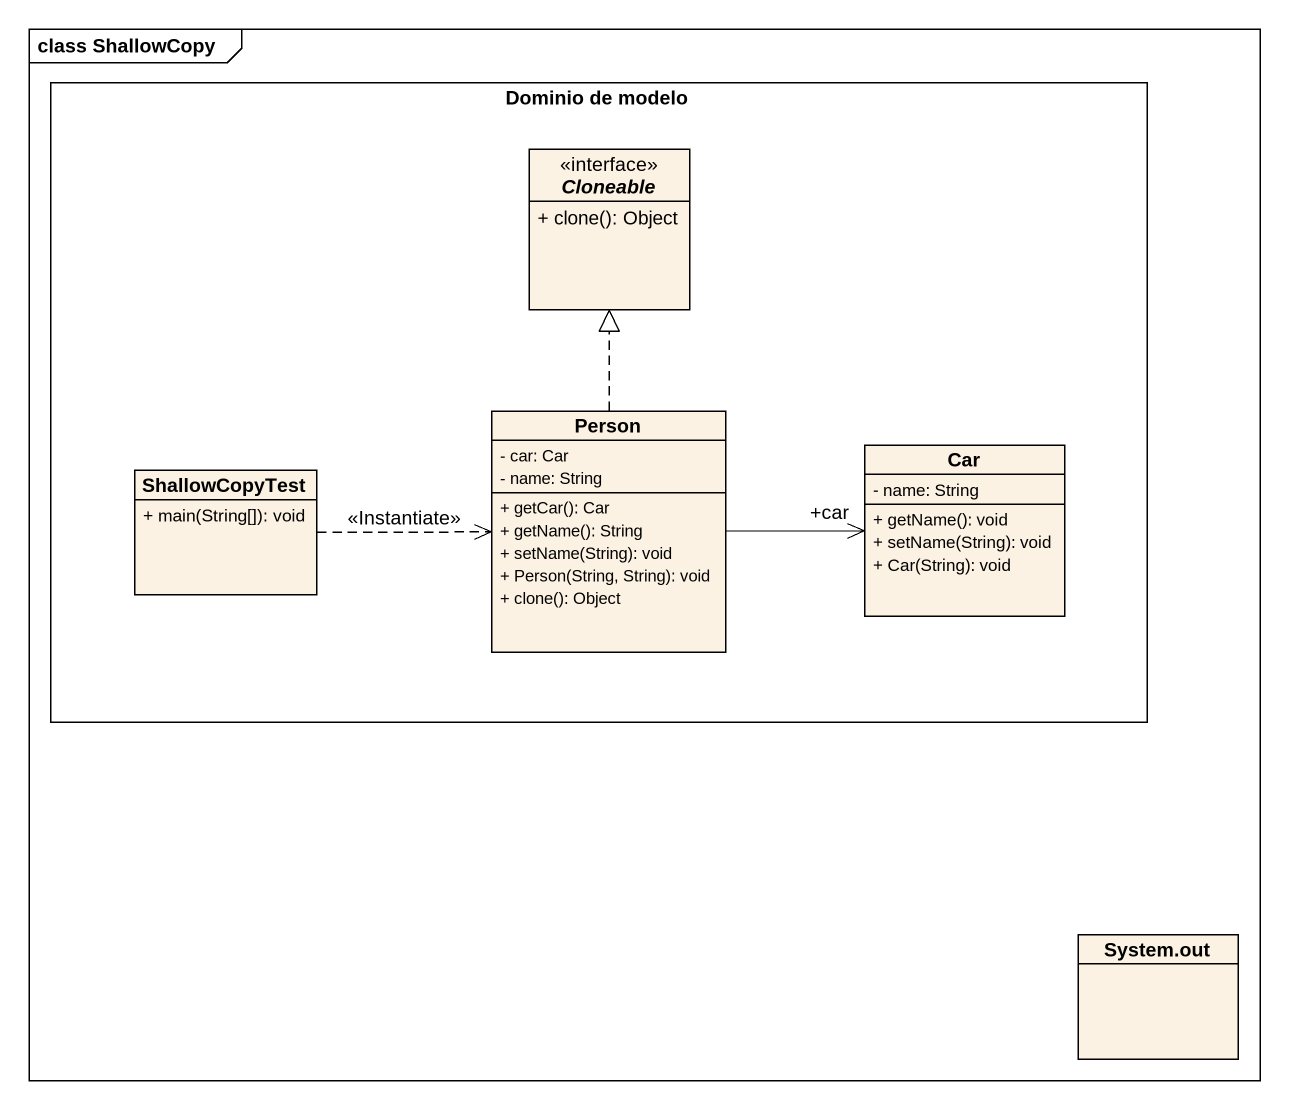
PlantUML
@startuml
mainframe class ShallowCopy
hide circle
hide empty members
skinparam classAttributeIconSize 0
rectangle "Dominio de modelo" as Dominio_de_modelo {
  interface Cloneable {
    + clone(): Object
  }
  class ShallowCopyTest {
    + main(String[]): void
  }
  class "Person" as Person_ {
    - car: Car
    - name: String
    + getCar(): Car
    + getName(): String
    + setName(String): void
    + Person(String, String): void
    + clone(): Object
  }
  class Car {
    - name: String
    + getName(): void
    + setName(String): void
    + Car(String): void
  }
}
class "System.out" as System_out
ShallowCopyTest .right.> Person_ : <<Instantiate>>
Person_ .up.|> Cloneable
Person_ -right-> "+car" Car
@enduml
